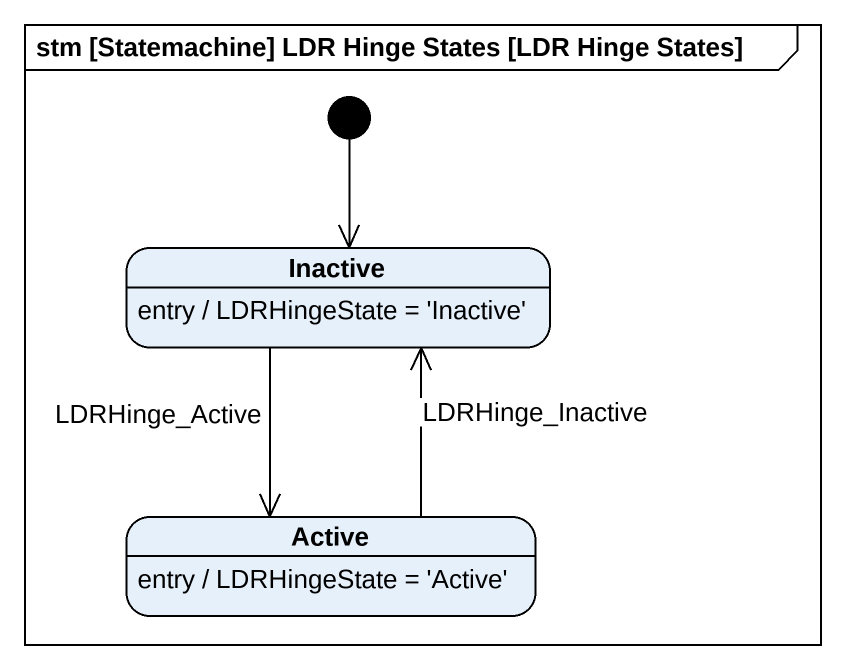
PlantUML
@startuml
mainframe stm [Statemachine] LDR Hinge States [LDR Hinge States]
hide empty description
state Inactive
Inactive : entry / LDRHingeState = 'Inactive'
state Active
Active : entry / LDRHingeState = 'Active'
[*] --> Inactive
Inactive --> Active : LDRHinge_Active
Active -up-> Inactive : LDRHinge_Inactive
@enduml
